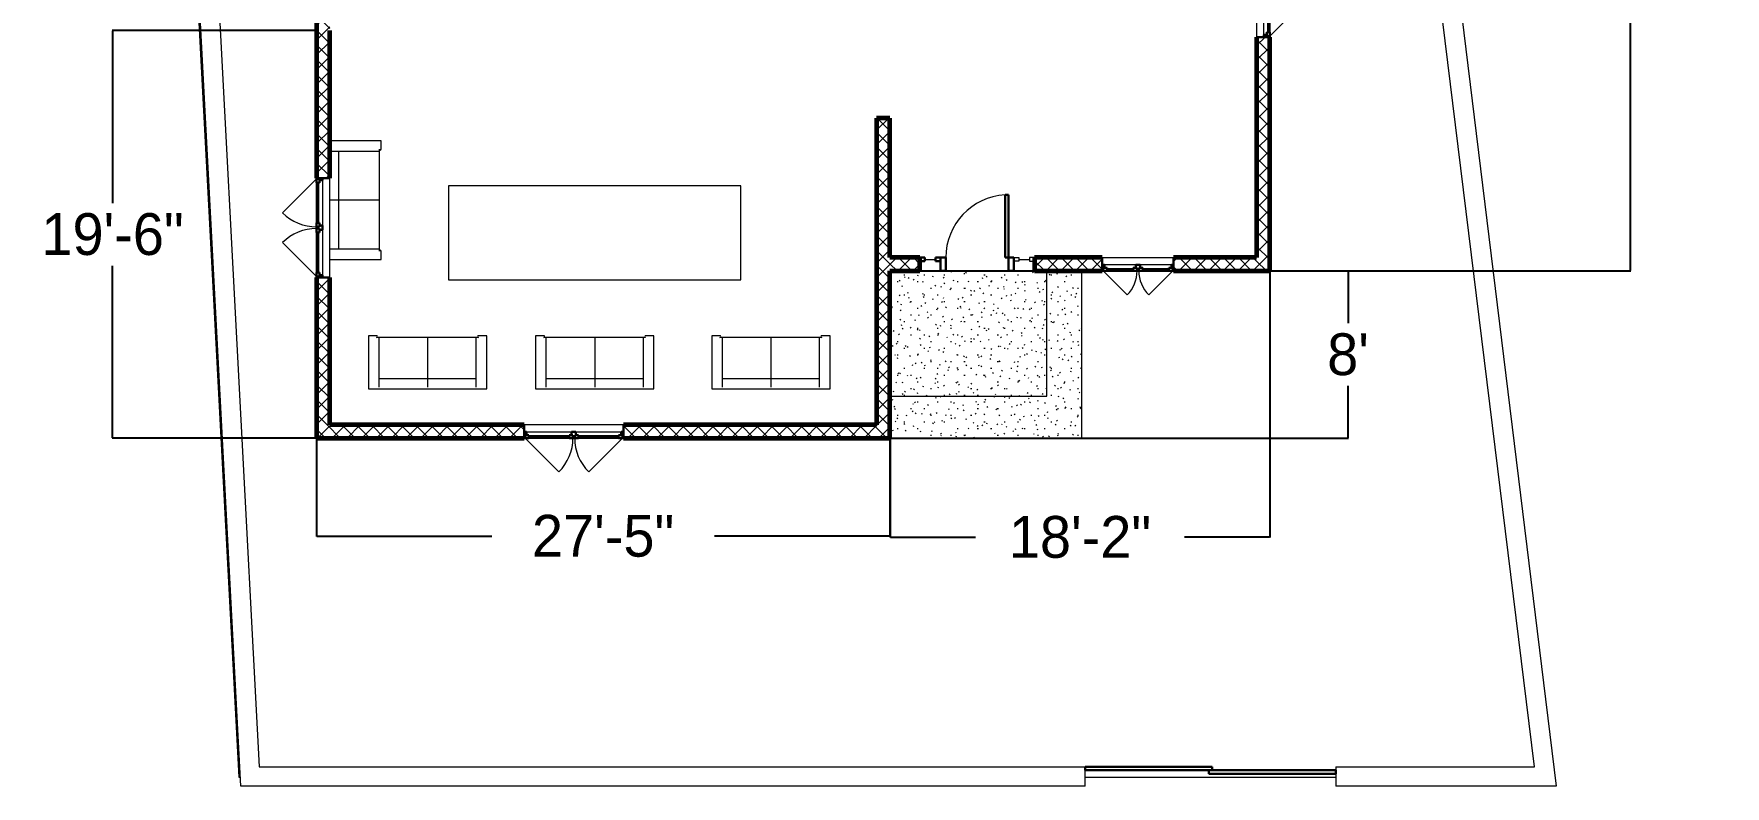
# Model space of a CAD drawing. Header units: inches. Extents: x -382 to 641, y -843 to 400.
# Drawn here: x -331 to 641, y -843 to -411 of the extents above; entities that cross this region are included whole.
import ezdxf

# ---------------------------------------------------------------- set-up
doc = ezdxf.new("R2010")
doc.units = ezdxf.units.IN
doc.header["$MEASUREMENT"] = 0
for name, color, linetype, lineweight in [('A-DOOR', 31, 'Continuous', 18), ('A-DOOR-FRAM', 31, 'Continuous', 30), ('A-FLOR', 192, 'Continuous', 18), ('A-FLOR-PATT', 8, 'Continuous', 18), ('A-GLAZ', 151, 'Continuous', 18), ('A-WALL', 113, 'Continuous', 18), ('A-WALL-PATT', 111, 'Continuous', 18), ('I-FURN', 30, 'Continuous', 9)]:
    doc.layers.add(name, color=color, linetype=linetype, lineweight=lineweight)
doc.dimstyles.get("Standard").update_dxf_attribs({"dimtxt": 0.18, "dimasz": 0.18, "dimexe": 0.18, "dimexo": 0.0625, "dimgap": 0.09, "dimtad": 0, "dimtih": 1, "dimtoh": 1, "dimdec": 4, "dimzin": 0, "dimdsep": 46, "dimtxsty": 'Standard', "dimcen": 0.09, "dimadec": 0, "dimazin": 0, "dimtfac": 1, "dimtdec": 4, "dimtofl": 0, "dimtmove": 0, "dimatfit": 3, "dimfxl": 1, "dimtolj": 1, "dimtzin": 0, "dimarcsym": 0})
pattern_1 = [(45, (0, 0), (-4.24264, 4.24264), []), (135, (0, 0), (-4.24264, -4.24264), [])]
pattern_2 = [(0, (0, 0), (15.36, 3.84), [0.6336, -10.886, 0.6336, -10.886, -61.44]), (0, (0, 0), (15.36, 3.84), [-23.04, 0.6336, -22.406, 0.6336, -10.886, -26.88]), (0, (0, 0), (15.36, 3.84), [-57.6, 0.6336, -7.046, 0.6336, -18.566]), (120, (5.76, 1.92), (-11.005538, 11.38215), [0.6336, -10.886, 0.6336, -10.886, -61.44]), (120, (5.76, 1.92), (-11.005538, 11.38215), [-23.04, 0.6336, -22.406, 0.6336, -10.886, -26.88]), (120, (5.76, 1.92), (-11.005538, 11.38215), [-57.6, 0.6336, -7.046, 0.6336, -18.566]), (240, (7.68, 9.6), (-4.354462, -15.22215), [0.6336, -10.886, 0.6336, -10.886, -61.44]), (240, (7.68, 9.6), (-4.354462, -15.22215), [-23.04, 0.6336, -22.406, 0.6336, -10.886, -26.88]), (240, (7.68, 9.6), (-4.354462, -15.22215), [-57.6, 0.6336, -7.046, 0.6336, -18.566])]

# ---------------------------------------------------------------- blocks, each defined once
blk = doc.blocks.new('Sliding-Closet - 72_ x 84_ 2-570746-First Floor')
at = {"layer": 'A-DOOR-FRAM'}
for p, q in [((-72, 10.5625), (-72, 8.5625)), ((-72, 10.5625), (1, 10.5625)), ((1, 10.5625), (1, 8.5625)), ((-72, 8.5625), (72, 8.5625)), ((-1, 8.5625), (-1, 6.5625)), ((-1, 8.5625), (1, 8.5625)), ((-1, 6.5625), (72, 6.5625)), ((72, 8.5625), (72, 6.5625))]:
    blk.add_line(p, q, dxfattribs=at)
blk = doc.blocks.new('Window-Casement-Double - 41_ x 53_-620655-First Floor')
at = {"layer": 'A-GLAZ'}
for p, q in [((-20.5, 3.81), (0, 3.81)), ((0, 3.81), (20.5, 3.81)), ((0, -3.81), (-20.5, -3.81)), ((20.5, -3.81), (0, -3.81))]:
    blk.add_line(p, q, dxfattribs=at)
at = {"layer": 'A-GLAZ', "lineweight": 30}
for p, q in [((-20.5, -3.81), (-20.5, 3.81)), ((20.5, -3.81), (20.5, 3.81)), ((-20.5, -0.31), (-19.25, -0.31)), ((-17.75, -3.81), (-20.5, -3.81)), ((-20, -3.81), (-20, -2.06)), ((-20, -2.06), (-19.25, -2.06)), ((-19.25, -2.06), (-19.25, -0.31)), ((-17.75, -2.06), (-19.25, -2.06)), ((-17.75, -3.81), (-17.75, -2.06)), ((-2.75, -2.06), (-1.25, -2.06)), ((-2.75, -3.81), (-2.75, -2.06)), ((-2.75, -3.81), (0, -3.81)), ((-1.25, -0.31), (0, -0.31)), ((-1.25, -2.06), (-1.25, -0.31)), ((-0.5, -2.06), (-1.25, -2.06)), ((-0.5, -3.81), (-0.5, -2.06)), ((0, -0.31), (1.25, -0.31)), ((2.75, -3.81), (0, -3.81)), ((0.5, -3.81), (0.5, -2.06)), ((0.5, -2.06), (1.25, -2.06)), ((1.25, -2.06), (1.25, -0.31)), ((2.75, -2.06), (1.25, -2.06)), ((2.75, -3.81), (2.75, -2.06)), ((17.75, -2.06), (19.25, -2.06)), ((17.75, -3.81), (17.75, -2.06)), ((17.75, -3.81), (20.5, -3.81)), ((19.25, -0.31), (20.5, -0.31)), ((19.25, -2.06), (19.25, -0.31)), ((20, -2.06), (19.25, -2.06)), ((20, -3.81), (20, -2.06))]:
    blk.add_line(p, q, dxfattribs=at)
at = {"layer": 'A-GLAZ', "lineweight": 9}
for p, q in [((-20, -3.81), (-6.21, -17.6)), ((-1.25, -0.31), (-19.25, -0.31)), ((-17.75, -3.81), (-2.75, -3.81)), ((19.25, -0.31), (1.25, -0.31)), ((2.75, -3.81), (17.75, -3.81)), ((20, -3.81), (6.21, -17.6))]:
    blk.add_line(p, q, dxfattribs=at)
at = {"layer": 'A-GLAZ', "lineweight": 40}
for p, q in [((-17.75, -2.94), (-2.75, -2.94)), ((2.75, -2.94), (17.75, -2.94))]:
    blk.add_line(p, q, dxfattribs=at)
at = {"layer": 'A-GLAZ', "lineweight": 9}
for centre, start, end in [((-20, -3.81), 315, 0), ((20, -3.81), 180, 225)]:
    blk.add_arc(centre, 19.5, start, end, dxfattribs=at)
blk = doc.blocks.new('Window-Casement-Double - 57_ x 72_-620666-First Floor')
at = {"layer": 'A-GLAZ', "lineweight": 9}
for p, q in [((-28, 3.81), (-8.55, 23.26)), ((28, 3.81), (8.55, 23.26)), ((-1.25, 0.31), (-27.25, 0.31)), ((-25.75, 3.81), (-2.75, 3.81)), ((27.25, 0.31), (1.25, 0.31)), ((2.75, 3.81), (25.75, 3.81))]:
    blk.add_line(p, q, dxfattribs=at)
at = {"layer": 'A-GLAZ'}
for p, q in [((0, 3.81), (-28.5, 3.81)), ((28.5, 3.81), (0, 3.81)), ((-28.5, -3.81), (0, -3.81)), ((0, -3.81), (28.5, -3.81))]:
    blk.add_line(p, q, dxfattribs=at)
at = {"layer": 'A-GLAZ', "lineweight": 30}
for p, q in [((-28.5, 3.81), (-28.5, -3.81)), ((-25.75, 3.81), (-28.5, 3.81)), ((-28.5, 0.31), (-27.25, 0.31)), ((-28, 3.81), (-28, 2.06)), ((-28, 2.06), (-27.25, 2.06)), ((-25.75, 2.06), (-27.25, 2.06)), ((-27.25, 2.06), (-27.25, 0.31)), ((-25.75, 3.81), (-25.75, 2.06)), ((-2.75, 3.81), (0, 3.81)), ((-2.75, 3.81), (-2.75, 2.06)), ((-2.75, 2.06), (-1.25, 2.06)), ((-1.25, 2.06), (-1.25, 0.31)), ((-0.5, 2.06), (-1.25, 2.06)), ((-1.25, 0.31), (0, 0.31)), ((-0.5, 3.81), (-0.5, 2.06)), ((2.75, 3.81), (0, 3.81)), ((0, 0.31), (1.25, 0.31)), ((0.5, 3.81), (0.5, 2.06)), ((0.5, 2.06), (1.25, 2.06)), ((2.75, 2.06), (1.25, 2.06)), ((1.25, 2.06), (1.25, 0.31)), ((2.75, 3.81), (2.75, 2.06)), ((25.75, 3.81), (28.5, 3.81)), ((25.75, 3.81), (25.75, 2.06)), ((25.75, 2.06), (27.25, 2.06)), ((27.25, 2.06), (27.25, 0.31)), ((28, 2.06), (27.25, 2.06)), ((27.25, 0.31), (28.5, 0.31)), ((28, 3.81), (28, 2.06)), ((28.5, 3.81), (28.5, -3.81))]:
    blk.add_line(p, q, dxfattribs=at)
at = {"layer": 'A-GLAZ', "lineweight": 40}
for p, q in [((-25.75, 2.94), (-2.75, 2.94)), ((2.75, 2.94), (25.75, 2.94))]:
    blk.add_line(p, q, dxfattribs=at)
at = {"layer": 'A-GLAZ', "lineweight": 9}
for centre, start, end in [((-28, 3.81), 360, 45), ((28, 3.81), 135, 180)]:
    blk.add_arc(centre, 27.5, start, end, dxfattribs=at)
blk = doc.blocks.new('Single-Raised Panel with Sidelights - 36_ x 80_-620677-First Floor')
at = {"layer": 'A-DOOR', "lineweight": 30}
for p, q in [((16, 3.81), (16, 39.82)), ((18, 39.82), (16, 39.82)), ((18, 3.81), (18, 39.82)), ((-33, 3.81), (-30, 3.81)), ((-30, 1.81), (-33, 1.81)), ((-30, 3.81), (-30, 1.81)), ((-24, 3.81), (-24, 1.81)), ((-21, 3.81), (-24, 3.81)), ((-24, 1.81), (-21, 1.81)), ((18, 3.81), (16, 3.81))]:
    blk.add_line(p, q, dxfattribs=at)
at = {"layer": 'A-DOOR', "lineweight": 9}
for p, q in [((-30, 2.81), (-24, 2.81)), ((21, 3.81), (24, 3.81)), ((24, 1.81), (21, 1.81)), ((24, 3.81), (24, 1.81)), ((24, 2.81), (30, 2.81)), ((30, 3.81), (30, 1.81)), ((33, 3.81), (30, 3.81)), ((30, 1.81), (33, 1.81))]:
    blk.add_line(p, q, dxfattribs=at)
blk.add_arc((18, 3.81), 36.06, 93.17954, 180, dxfattribs=at)
at = {"layer": 'A-DOOR-FRAM'}
for p, q in [((-21, -3.81), (-21, 3.81)), ((-21, 3.81), (-18, 3.81)), ((-18, 3.81), (-18, -3.81)), ((18, 3.81), (18, -3.81)), ((21, 3.81), (18, 3.81)), ((21, -3.81), (21, 3.81)), ((-18, -3.81), (-21, -3.81)), ((18, -3.81), (21, -3.81))]:
    blk.add_line(p, q, dxfattribs=at)
blk = doc.blocks.new('Table-Conference2 - 54_ x 168_-604356-First Floor')
at = {"layer": 'I-FURN'}
for p, q in [((84, 27), (-84, 27)), ((-84, 27), (-84, -27)), ((84, -27), (84, 27)), ((-84, -27), (84, -27))]:
    blk.add_line(p, q, dxfattribs=at)
blk = doc.blocks.new('Sofa-Corbu - Sofa-602069-First Floor')
at = {"layer": 'I-FURN'}
for p, q in [((56.57, 33.63), (-11.43, 33.63)), ((-11.43, 33.63), (-11.43, 3.13)), ((-5.43, 32.63), (-5.43, 4.13)), ((22.57, 4.13), (22.57, 32.63)), ((50.57, 4.13), (50.57, 32.63)), ((56.57, 3.13), (56.57, 33.63)), ((50.57, 27.63), (-5.43, 27.63)), ((-11.43, 3.13), (-6.68, 3.13)), ((-6.68, 4.13), (51.81, 4.13)), ((51.81, 3.13), (56.57, 3.13))]:
    blk.add_line(p, q, dxfattribs=at)
for centre, start, end in [((-6.68, 3.63), 270, 90), ((51.81, 3.63), 90, 270)]:
    blk.add_arc(centre, 0.5, start, end, dxfattribs=at)
blk = doc.blocks.new('Sofa-Corbu - Sofa-V1-First Floor')
at = {"layer": 'I-FURN'}
for p, q in [((-11.43, 32.63), (-11.43, 3.13)), ((-5.43, 32.63), (-5.43, 4.13)), ((22.57, 4.13), (22.57, 32.63)), ((50.57, 4.13), (50.57, 32.63)), ((56.57, 3.13), (56.57, 32.63)), ((50.57, 27.63), (-5.43, 27.63)), ((-11.43, 3.13), (-6.68, 3.13)), ((-6.68, 4.13), (51.81, 4.13)), ((51.81, 3.13), (56.57, 3.13))]:
    blk.add_line(p, q, dxfattribs=at)
for centre, start, end in [((-6.68, 3.63), 270, 90), ((51.81, 3.63), 90, 270)]:
    blk.add_arc(centre, 0.5, start, end, dxfattribs=at)
blk = doc.blocks.new('*D24')
at = {"color": 0, "lineweight": -2, "transparency": 16777216}
for p, q in [((-168.36, -643), (-168.36, -699.39)), ((160.95, -643), (160.95, -699.39)), ((-168.18, -699.21), (-67.71, -699.21)), ((160.77, -699.21), (60.29, -699.21))]:
    blk.add_line(p, q, dxfattribs=at)
at = {"color": 0, "transparency": 16777216}
for points in [[(-168.18, -699.18), (-168.18, -699.24), (-168.36, -699.21)], [(160.77, -699.18), (160.77, -699.24), (160.95, -699.21)]]:
    blk.add_solid(points, dxfattribs=at)
at = {"layer": 'Defpoints', "color": 0, "transparency": 16777216}
for p in [(-168.36, -642.94), (160.95, -642.94), (160.95, -699.21)]:
    blk.add_point(p, dxfattribs=at)
at = {"color": 0, "transparency": 16777216, "insert": (-3.71, -699.21), "char_height": 24, "attachment_point": 5}
blk.add_mtext('\\A1;27\'-5"', dxfattribs=at)
blk = doc.blocks.new('*D25')
at = {"color": 0, "lineweight": -2, "transparency": 16777216}
for p, q in [((161.16, -547), (161.16, -700.02)), ((379.26, -547), (379.26, -700.02)), ((161.34, -699.84), (210.21, -699.84)), ((379.08, -699.84), (330.21, -699.84))]:
    blk.add_line(p, q, dxfattribs=at)
at = {"color": 0, "transparency": 16777216}
for points in [[(161.34, -699.81), (161.34, -699.87), (161.16, -699.84)], [(379.08, -699.81), (379.08, -699.87), (379.26, -699.84)]]:
    blk.add_solid(points, dxfattribs=at)
at = {"layer": 'Defpoints', "color": 0, "transparency": 16777216}
for p in [(161.16, -546.94), (379.26, -546.94), (161.16, -699.84)]:
    blk.add_point(p, dxfattribs=at)
at = {"color": 0, "transparency": 16777216, "insert": (270.21, -699.84), "char_height": 24, "attachment_point": 5}
blk.add_mtext('\\A1;18\'-2"', dxfattribs=at)
blk = doc.blocks.new('*D26')
at = {"color": 0, "lineweight": -2, "transparency": 16777216}
for p, q in [((161.22, -546.94), (424.32, -546.94)), ((424.14, -547.12), (424.14, -576.94)), ((424.14, -642.76), (424.14, -612.94)), ((161.01, -642.94), (424.32, -642.94))]:
    blk.add_line(p, q, dxfattribs=at)
at = {"color": 0, "transparency": 16777216}
for points in [[(424.11, -547.12), (424.17, -547.12), (424.14, -546.94)], [(424.11, -642.76), (424.17, -642.76), (424.14, -642.94)]]:
    blk.add_solid(points, dxfattribs=at)
at = {"layer": 'Defpoints', "color": 0, "transparency": 16777216}
for p in [(161.16, -546.94), (160.95, -642.94), (424.14, -642.94)]:
    blk.add_point(p, dxfattribs=at)
at = {"color": 0, "transparency": 16777216, "insert": (424.14, -594.94), "char_height": 24, "attachment_point": 5}
blk.add_mtext("\\A1;8'", dxfattribs=at)
blk = doc.blocks.new('*D27')
at = {"color": 0, "lineweight": -2, "transparency": 16777216}
for p, q in [((-168.43, -408.94), (-285.62, -408.94)), ((-285.44, -409.12), (-285.44, -507.94)), ((-285.44, -642.76), (-285.44, -543.94)), ((-168.43, -642.94), (-285.62, -642.94))]:
    blk.add_line(p, q, dxfattribs=at)
at = {"color": 0, "transparency": 16777216}
for points in [[(-285.47, -409.12), (-285.41, -409.12), (-285.44, -408.94)], [(-285.47, -642.76), (-285.41, -642.76), (-285.44, -642.94)]]:
    blk.add_solid(points, dxfattribs=at)
at = {"layer": 'Defpoints', "color": 0, "transparency": 16777216}
for p in [(-285.44, -408.94), (-168.36, -408.94), (-168.36, -642.94)]:
    blk.add_point(p, dxfattribs=at)
at = {"color": 0, "transparency": 16777216, "insert": (-285.44, -525.94), "char_height": 24, "attachment_point": 5}
blk.add_mtext('\\A1;19\'-6"', dxfattribs=at)
blk = doc.blocks.new('*D34')
at = {"color": 0, "lineweight": -2, "transparency": 16777216}
for p, q in [((371.7, 315.85), (586.59, 315.85)), ((586.41, 315.67), (586.41, -97.55)), ((586.41, -546.76), (586.41, -133.55)), ((379.32, -546.94), (586.59, -546.94))]:
    blk.add_line(p, q, dxfattribs=at)
at = {"color": 0, "transparency": 16777216}
for points in [[(586.38, 315.67), (586.44, 315.67), (586.41, 315.85)], [(586.38, -546.76), (586.44, -546.76), (586.41, -546.94)]]:
    blk.add_solid(points, dxfattribs=at)
at = {"layer": 'Defpoints', "color": 0, "transparency": 16777216}
for p in [(371.64, 315.85), (379.26, -546.94), (586.41, -546.94)]:
    blk.add_point(p, dxfattribs=at)
at = {"color": 0, "transparency": 16777216, "insert": (586.41, -115.55), "char_height": 24, "attachment_point": 5}
blk.add_mtext('\\A1;71\'-11"', dxfattribs=at)

msp = doc.modelspace()

# ---------------------------------------------------------------- hatches: boundary and pattern name
at = {"layer": 'A-FLOR-PATT', "lineweight": 9}
h = msp.add_hatch(dxfattribs=at)
h.set_pattern_fill('FP_4', color=256, style=0, pattern_type=2)
h.set_pattern_definition(pattern_2)
h.paths.add_polyline_path([(187.47, -642.94), (271.19, -642.94), (271.19, -546.94), (251.16, -546.94), (251.16, -618.94), (161.16, -618.94), (161.16, -642.94)])
h = msp.add_hatch(dxfattribs=at)
h.set_pattern_fill('FP_4', color=256, style=0, pattern_type=2)
h.set_pattern_definition(pattern_2)
h.paths.add_polyline_path([(235.64, -618.94), (251.16, -618.94), (251.16, -546.94), (161.16, -546.94), (161.16, -618.94), (187.47, -618.94)])
at = {"layer": 'A-WALL-PATT', "lineweight": 9}
h = msp.add_hatch(dxfattribs=at)
h.set_pattern_fill('FP_2', color=256, style=0, pattern_type=2)
h.set_pattern_definition(pattern_1)
h.paths.add_polyline_path([(371.64, -546.94), (379.26, -546.94), (379.26, -412.63), (371.64, -412.63), (371.64, -541.72)])
h.paths.add_polyline_path([(379.26, -355.63), (379.26, -184.63), (371.64, -184.63), (371.64, -355.63), (379.06, -355.63)])
h.paths.add_polyline_path([(371.64, -127.63), (379.26, -127.63), (379.26, 44.87), (371.64, 44.87), (371.64, -90.94)])
h.paths.add_polyline_path([(379.06, 92.87), (379.26, 92.87), (379.26, 222.27), (371.64, 222.27), (371.64, 92.87)])
h.paths.add_polyline_path([(371.64, 256.27), (379.26, 256.27), (379.26, 315.85), (371.64, 315.85)])
h = msp.add_hatch(dxfattribs=at)
h.set_pattern_fill('FP_2', color=256, style=0, pattern_type=2)
h.set_pattern_definition(pattern_1)
h.paths.add_polyline_path([(-166.84, -635.32), (-160.74, -635.32), (-160.74, -550.63), (-168.36, -550.63), (-168.36, -635.32)])
h.paths.add_polyline_path([(-168.36, -493.63), (-160.74, -493.63), (-160.74, -355.63), (-168.36, -355.63), (-168.36, -477.08)])
h.paths.add_polyline_path([(-168.36, -298.63), (-160.74, -298.63), (-160.74, -221.32), (-168.36, -221.32), (-168.36, -228.94)])
h = msp.add_hatch(dxfattribs=at)
h.set_pattern_fill('FP_2', color=256, style=0, pattern_type=2)
h.set_pattern_definition(pattern_1)
h.paths.add_polyline_path([(160.95, -642.94), (160.95, -459.13), (153.33, -459.13), (153.33, -642.94)])
h = msp.add_hatch(dxfattribs=at)
h.set_pattern_fill('FP_2', color=256, style=0, pattern_type=2)
h.set_pattern_definition(pattern_1)
h.paths.add_polyline_path([(282.95, -546.94), (282.95, -539.32), (244.14, -539.32), (244.14, -546.94)])
h.paths.add_polyline_path([(178.14, -546.94), (178.14, -539.32), (160.95, -539.32), (160.95, -546.94), (161.68, -546.94)])
h.paths.add_polyline_path([(371.64, -546.94), (371.64, -539.32), (323.95, -539.32), (323.95, -546.94)])
h = msp.add_hatch(dxfattribs=at)
h.set_pattern_fill('FP_2', color=256, style=0, pattern_type=2)
h.set_pattern_definition(pattern_1)
h.paths.add_polyline_path([(126.64, -642.94), (153.33, -642.94), (153.33, -635.32), (7.95, -635.32), (7.95, -642.94), (91.11, -642.94)])
h.paths.add_polyline_path([(-168.36, -642.94), (-49.05, -642.94), (-49.05, -635.32), (-168.36, -635.32)])

# ---------------------------------------------------------------- linework, layer by layer
at = {"layer": 'A-FLOR'}
for p, q in [((-276.89, 363.48), (-212.87, -837.66)), ((161.16, -642.94), (161.16, -546.94)), ((178.14, -546.94), (244.14, -546.94)), ((251.16, -618.94), (251.16, -546.94)), ((271.19, -642.94), (271.19, -546.94)), ((161.16, -618.94), (251.16, -618.94)), ((160.95, -642.94), (271.19, -642.94)), ((-212.87, -837.66), (-212.07, -837.66)), ((273.09, -837.66), (417.09, -837.66))]:
    msp.add_line(p, q, dxfattribs=at)
at = {"layer": 'A-WALL'}
for p, q in [((-211.8, -842.83), (-275.68, 363.48)), ((395.65, 363.48), (543.76, -842.83)), ((-263.95, 352.36), (-201.25, -831.71)), ((531.19, -831.71), (385.8, 352.36)), ((-201.25, -831.71), (273.09, -831.71)), ((273.09, -842.83), (273.09, -831.71)), ((417.09, -831.71), (531.19, -831.71)), ((417.09, -831.71), (417.09, -842.83)), ((273.09, -842.83), (-211.8, -842.83)), ((543.76, -842.83), (417.09, -842.83))]:
    msp.add_line(p, q, dxfattribs=at)
at = {"layer": 'A-WALL', "lineweight": 60}
for p, q in [((-168.36, -355.63), (-168.36, -493.63)), ((-160.74, -493.63), (-160.74, -408.94)), ((371.64, -412.63), (371.64, -539.32)), ((379.26, -546.94), (379.26, -412.63)), ((153.33, -459.13), (153.33, -635.32)), ((160.95, -459.13), (153.33, -459.13)), ((160.95, -539.32), (160.95, -459.13)), ((178.14, -539.32), (160.95, -539.32)), ((178.14, -546.94), (178.14, -539.32)), ((282.95, -539.32), (244.14, -539.32)), ((244.14, -539.32), (244.14, -546.94)), ((371.64, -539.32), (323.95, -539.32)), ((-168.36, -550.63), (-168.36, -642.94)), ((-160.74, -635.32), (-160.74, -550.63)), ((160.95, -546.94), (178.14, -546.94)), ((160.95, -642.94), (160.95, -546.94)), ((244.14, -546.94), (282.95, -546.94)), ((323.95, -546.94), (379.26, -546.94)), ((-49.05, -635.32), (-160.74, -635.32)), ((153.33, -635.32), (7.95, -635.32)), ((-168.36, -642.94), (-49.05, -642.94)), ((7.95, -642.94), (160.95, -642.94))]:
    msp.add_line(p, q, dxfattribs=at)

# ---------------------------------------------------------------- block references
at = {"layer": 'A-DOOR'}
for name, p in [('Single-Raised Panel with Sidelights - 36_ x 80_-620677-First Floor', (211.14, -543.13)), ('Sliding-Closet - 72_ x 84_ 2-570746-First Floor', (345.09, -842.27))]:
    msp.add_blockref(name, p, dxfattribs=at)
at = {"layer": 'A-GLAZ'}
for p, rotation in [((375.45, -384.13), 269.9999999999999), ((-164.55, -522.13), 89.9999999999999), ((-20.55, -639.13), 180)]:
    msp.add_blockref('Window-Casement-Double - 57_ x 72_-620666-First Floor', p, dxfattribs=dict(at, rotation=rotation))
msp.add_blockref('Window-Casement-Double - 41_ x 53_-620655-First Floor', (303.45, -543.13), dxfattribs=at)
at = {"layer": 'I-FURN'}
for name, p, rotation in [('Sofa-Corbu - Sofa-V1-First Floor', (-128.11, -528.89), 89.9999999999999), ('Sofa-Corbu - Sofa-602069-First Floor', (-81.98, -581), 180), ('Sofa-Corbu - Sofa-602069-First Floor', (14.02, -581), 180), ('Sofa-Corbu - Sofa-602069-First Floor', (115.21, -581), 180)]:
    msp.add_blockref(name, p, dxfattribs=dict(at, rotation=rotation))
msp.add_blockref('Table-Conference2 - 54_ x 168_-604356-First Floor', (-8.55, -525.13), dxfattribs=at)

# ---------------------------------------------------------------- dimensions: what is measured, and where the dimension line sits
for base, p1, p2, picture, middle in [((586.41, -546.94), (371.64, 315.85), (379.26, -546.94), '*D34', (586.41, -115.55)), ((-285.44, -408.94), (-168.36, -642.94), (-168.36, -408.94), '*D27', (-285.44, -525.94)), ((424.14, -642.94), (161.16, -546.94), (160.95, -642.94), '*D26', (424.14, -594.94))]:
    dim = msp.add_linear_dim(base=base, p1=p1, p2=p2, angle=90, dimstyle='Standard', override={"dimtxt": 24, "dimgap": 6, "dimdec": 0, "dimlunit": 4, "dimcen": 3.59375, "dimtdec": 0})
    dim.commit()
    dim.dimension.update_dxf_attribs({"geometry": picture, "text_midpoint": middle})
for base, p1, p2, picture, middle in [((161.16, -699.84), (379.26, -546.94), (161.16, -546.94), '*D25', (270.21, -699.84)), ((160.95, -699.21), (-168.36, -642.94), (160.95, -642.94), '*D24', (-3.71, -699.21))]:
    dim = msp.add_linear_dim(base=base, p1=p1, p2=p2, dimstyle='Standard', override={"dimtxt": 24, "dimgap": 6, "dimdec": 0, "dimlunit": 4, "dimcen": 3.59375, "dimtdec": 0})
    dim.commit()
    dim.dimension.update_dxf_attribs({"geometry": picture, "text_midpoint": middle})

doc.saveas('drawing.dxf')
